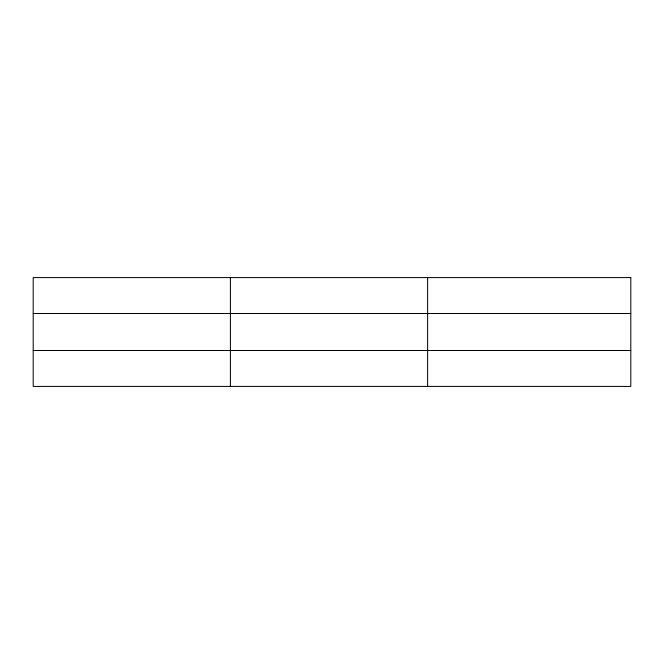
<?xml version="1.0" encoding="UTF-8"?>
<svg xmlns="http://www.w3.org/2000/svg" width="664" height="664" viewBox="0 0 664 664"><rect width="100%" height="100%" fill="white"/><g stroke="black" fill="none" stroke-linecap="round" stroke-linejoin="round"><path stroke-width="1" d="M230.408 277.585L230.408 386.415M427.616 277.585L427.616 386.415M33.2 313.499L630.8 313.499M33.2 350.501L630.8 350.501M630.8 277.585L630.8 386.415L33.2 386.415L33.2 277.585L630.8 277.585"/></g></svg>
